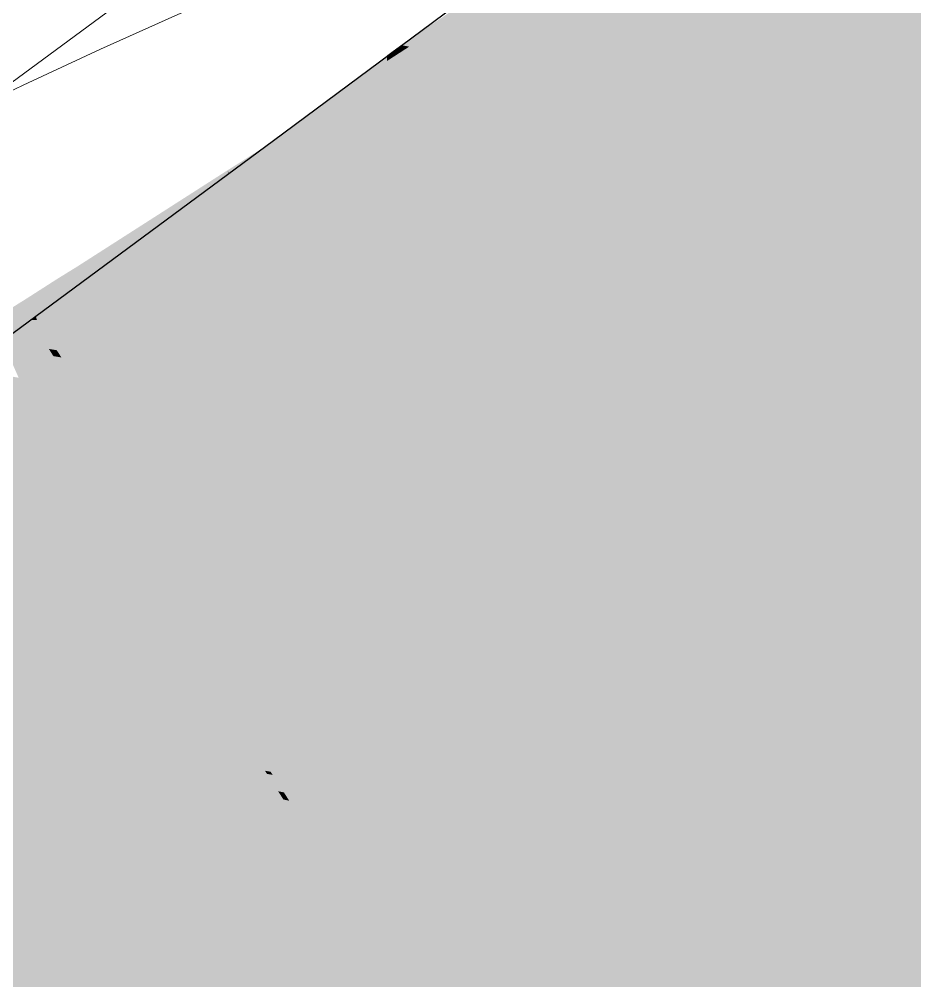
# Model space of a CAD drawing. Header units: millimetres. Extents: x 340454 to 342791, y 6993867 to 6995092.
# Drawn here: x 340791.171 to 340791.834, y 6994606.554 to 6994607.266 of the extents above; entities that cross this region are included whole.
import ezdxf

# ---------------------------------------------------------------- set-up
doc = ezdxf.new("R2010")
doc.units = ezdxf.units.MM
doc.header["$LTSCALE"] = 10
for name, color, linetype in [('A-MODELAGEM', 7, 'Continuous'), ('F-HZ-CORREDOR-FEAT', 2, 'Continuous'), ('URB-Calçadas', 2, 'Continuous'), ('URB-Quadras', 3, 'Continuous')]:
    doc.layers.add(name, color=color, linetype=linetype)

msp = doc.modelspace()

# ---------------------------------------------------------------- linework, layer by layer
at = {"lineweight": 20}
msp.add_lwpolyline([(340804.45355, 6994595.59028, -0.006606), (340796.91138, 6994606.37287, 0.436053), (340791.26926, 6994607.29523), (340769.73702, 6994591.4125), (340780.23666, 6994577.23225), (340804.45355, 6994595.59028, -0.007581)], format="xyb", close=True, dxfattribs=at)
at = {"layer": 'A-MODELAGEM', "color": 11, "linetype": 'Continuous', "lineweight": -3}
for points in [[(340791.83202, 6994607.17875), (340791.92247, 6994607.51653), (340791.6981, 6994607.39348)], [(340792.06633, 6994607.13674), (340791.92247, 6994607.51653), (340791.83202, 6994607.17875)], [(340791.74895, 6994607.19365), (340791.69729, 6994607.39307), (340791.66922, 6994607.37857)], [(340791.83202, 6994607.17875), (340791.6981, 6994607.39348), (340791.69729, 6994607.39307)], [(340791.83202, 6994607.17875), (340791.69729, 6994607.39307), (340791.74895, 6994607.19365)], [(340791.74895, 6994607.19365), (340791.66922, 6994607.37857), (340791.46017, 6994607.24543)], [(340791.50831, 6994607.15141), (340791.45614, 6994607.24282), (340791.45008, 6994607.2389)], [(340791.74895, 6994607.19365), (340791.46017, 6994607.24543), (340791.45614, 6994607.24282)], [(340791.74895, 6994607.19365), (340791.45614, 6994607.24282), (340791.50831, 6994607.15141)], [(340791.44761, 6994607.16129), (340791.44375, 6994607.23486), (340791.41741, 6994607.21873)], [(340791.50831, 6994607.15141), (340791.4456, 6994607.23599), (340791.44375, 6994607.23486)], [(340791.50831, 6994607.15141), (340791.44375, 6994607.23486), (340791.44761, 6994607.16129)], [(340791.50831, 6994607.15141), (340791.45008, 6994607.2389), (340791.4456, 6994607.23599)], [(340791.44761, 6994607.16129), (340791.41741, 6994607.21873), (340791.36382, 6994607.17864)], [(340791.78679, 6994607.10589), (340791.74895, 6994607.19365), (340791.50831, 6994607.15141)], [(340791.78679, 6994607.10589), (340791.83202, 6994607.17875), (340791.74895, 6994607.19365)], [(340791.44761, 6994607.16129), (340791.36382, 6994607.17864), (340791.35981, 6994607.17563)], [(340791.88767, 6994607.08953), (340791.83202, 6994607.17875), (340791.78679, 6994607.10589)], [(340792.06633, 6994607.13674), (340791.83202, 6994607.17875), (340791.88767, 6994607.08953)], [(340791.3373, 6994607.15903), (340791.35314, 6994607.17136), (340791.33621, 6994607.1605)], [(340791.3373, 6994607.15903), (340791.35345, 6994607.17094), (340791.35314, 6994607.17136)], [(340791.45942, 6994607.13883), (340791.35345, 6994607.17094), (340791.3373, 6994607.15903)], [(340791.35345, 6994607.17094), (340791.35981, 6994607.17563), (340791.35314, 6994607.17136)], [(340791.45117, 6994607.15451), (340791.35981, 6994607.17563), (340791.35345, 6994607.17094)], [(340791.45942, 6994607.13883), (340791.45117, 6994607.15451), (340791.35345, 6994607.17094)], [(340791.45117, 6994607.15451), (340791.4479, 6994607.16073), (340791.35981, 6994607.17563)], [(340791.4479, 6994607.16073), (340791.44784, 6994607.16086), (340791.35981, 6994607.17563)], [(340791.44784, 6994607.16086), (340791.4477, 6994607.16112), (340791.35981, 6994607.17563)], [(340791.4477, 6994607.16112), (340791.44761, 6994607.16129), (340791.35981, 6994607.17563)], [(340791.32717, 6994607.15156), (340791.33621, 6994607.1605), (340791.32552, 6994607.15378)], [(340791.32717, 6994607.15156), (340791.3373, 6994607.15903), (340791.33621, 6994607.1605)], [(340791.34389, 6994607.14882), (340791.3373, 6994607.15903), (340791.32717, 6994607.15156)], [(340791.45942, 6994607.13883), (340791.3373, 6994607.15903), (340791.34389, 6994607.14882)], [(340791.50831, 6994607.15141), (340791.44761, 6994607.16129), (340791.4477, 6994607.16112)], [(340791.50854, 6994607.1511), (340791.4477, 6994607.16112), (340791.44784, 6994607.16086)], [(340791.50854, 6994607.1511), (340791.50831, 6994607.15141), (340791.4477, 6994607.16112)], [(340791.5089, 6994607.15061), (340791.44784, 6994607.16086), (340791.4479, 6994607.16073)], [(340791.5089, 6994607.15061), (340791.50854, 6994607.1511), (340791.44784, 6994607.16086)], [(340791.50907, 6994607.15038), (340791.4479, 6994607.16073), (340791.45117, 6994607.15451)], [(340791.50907, 6994607.15038), (340791.5089, 6994607.15061), (340791.4479, 6994607.16073)], [(340791.2207, 6994607.07302), (340791.32552, 6994607.15378), (340791.21388, 6994607.08226)], [(340791.2207, 6994607.07302), (340791.32689, 6994607.15135), (340791.32552, 6994607.15378)], [(340791.38736, 6994607.04406), (340791.32689, 6994607.15135), (340791.2207, 6994607.07302)], [(340791.32689, 6994607.15135), (340791.32717, 6994607.15156), (340791.32552, 6994607.15378)], [(340791.34422, 6994607.1483), (340791.32717, 6994607.15156), (340791.32689, 6994607.15135)], [(340791.38736, 6994607.04406), (340791.34422, 6994607.1483), (340791.32689, 6994607.15135)], [(340791.34422, 6994607.1483), (340791.34389, 6994607.14882), (340791.32717, 6994607.15156)], [(340791.51382, 6994607.14398), (340791.45117, 6994607.15451), (340791.45942, 6994607.13883)], [(340791.51382, 6994607.14398), (340791.50907, 6994607.15038), (340791.45117, 6994607.15451)], [(340791.78679, 6994607.10589), (340791.50831, 6994607.15141), (340791.50854, 6994607.1511)], [(340791.78714, 6994607.10508), (340791.50854, 6994607.1511), (340791.5089, 6994607.15061)], [(340791.78714, 6994607.10508), (340791.78679, 6994607.10589), (340791.50854, 6994607.1511)], [(340791.78769, 6994607.10381), (340791.5089, 6994607.15061), (340791.50907, 6994607.15038)], [(340791.78769, 6994607.10381), (340791.78714, 6994607.10508), (340791.5089, 6994607.15061)], [(340791.78795, 6994607.10321), (340791.50907, 6994607.15038), (340791.51382, 6994607.14398)], [(340791.78795, 6994607.10321), (340791.78769, 6994607.10381), (340791.50907, 6994607.15038)], [(340791.46455, 6994607.12906), (340791.34389, 6994607.14882), (340791.34422, 6994607.1483)], [(340791.46455, 6994607.12906), (340791.45942, 6994607.13883), (340791.34389, 6994607.14882)], [(340791.4145, 6994607.03935), (340791.34422, 6994607.1483), (340791.38736, 6994607.04406)], [(340791.4145, 6994607.03935), (340791.46675, 6994607.12489), (340791.34422, 6994607.1483)], [(340791.46675, 6994607.12489), (340791.46455, 6994607.12906), (340791.34422, 6994607.1483)], [(340791.52578, 6994607.12785), (340791.51382, 6994607.14398), (340791.45942, 6994607.13883)], [(340791.79041, 6994607.09748), (340791.78795, 6994607.10321), (340791.51382, 6994607.14398)], [(340791.79041, 6994607.09748), (340791.51382, 6994607.14398), (340791.52578, 6994607.12785)], [(340791.52578, 6994607.12785), (340791.45942, 6994607.13883), (340791.46455, 6994607.12906)], [(340791.53322, 6994607.11781), (340791.46455, 6994607.12906), (340791.46675, 6994607.12489)], [(340791.53322, 6994607.11781), (340791.52578, 6994607.12785), (340791.46455, 6994607.12906)], [(340791.52149, 6994607.02076), (340791.46675, 6994607.12489), (340791.4145, 6994607.03935)], [(340791.52149, 6994607.02076), (340791.53807, 6994607.11126), (340791.46675, 6994607.12489)], [(340791.53807, 6994607.11126), (340791.53322, 6994607.11781), (340791.46675, 6994607.12489)], [(340791.79664, 6994607.08304), (340791.52578, 6994607.12785), (340791.53322, 6994607.11781)], [(340791.79664, 6994607.08304), (340791.79041, 6994607.09748), (340791.52578, 6994607.12785)], [(340791.80053, 6994607.07403), (340791.53322, 6994607.11781), (340791.53807, 6994607.11126)], [(340791.80053, 6994607.07403), (340791.79664, 6994607.08304), (340791.53322, 6994607.11781)], [(340791.61753, 6994607.00407), (340791.53807, 6994607.11126), (340791.52149, 6994607.02076)], [(340791.8066, 6994607.05995), (340791.53807, 6994607.11126), (340791.61753, 6994607.00407)], [(340791.8066, 6994607.05995), (340791.80053, 6994607.07403), (340791.53807, 6994607.11126)], [(340791.88775, 6994607.0894), (340791.78679, 6994607.10589), (340791.78714, 6994607.10508)], [(340791.88775, 6994607.0894), (340791.88767, 6994607.08953), (340791.78679, 6994607.10589)], [(340791.8884, 6994607.08836), (340791.78714, 6994607.10508), (340791.78769, 6994607.10381)], [(340791.8884, 6994607.08836), (340791.88833, 6994607.08847), (340791.78714, 6994607.10508)], [(340791.88833, 6994607.08847), (340791.88775, 6994607.0894), (340791.78714, 6994607.10508)], [(340791.88941, 6994607.08673), (340791.78769, 6994607.10381), (340791.78795, 6994607.10321)], [(340791.88941, 6994607.08673), (340791.8884, 6994607.08836), (340791.78769, 6994607.10381)], [(340791.88989, 6994607.08596), (340791.78795, 6994607.10321), (340791.79041, 6994607.09748)], [(340791.88989, 6994607.08596), (340791.88941, 6994607.08673), (340791.78795, 6994607.10321)], [(340791.89352, 6994607.08015), (340791.88989, 6994607.08596), (340791.79041, 6994607.09748)], [(340791.89352, 6994607.08015), (340791.79041, 6994607.09748), (340791.79664, 6994607.08304)], [(340791.2078, 6994607.0635), (340791.21388, 6994607.08226), (340791.20019, 6994607.07382)], [(340791.2078, 6994607.0635), (340791.2207, 6994607.07302), (340791.21388, 6994607.08226)], [(340791.90266, 6994607.0655), (340791.79664, 6994607.08304), (340791.80053, 6994607.07403)], [(340791.90266, 6994607.0655), (340791.89352, 6994607.08015), (340791.79664, 6994607.08304)], [(340791.18379, 6994607.0458), (340791.20019, 6994607.07382), (340791.17502, 6994607.05769)], [(340791.18379, 6994607.0458), (340791.20694, 6994607.06287), (340791.20019, 6994607.07382)], [(340791.20694, 6994607.06287), (340791.2078, 6994607.0635), (340791.20019, 6994607.07382)], [(340791.23047, 6994607.05961), (340791.2207, 6994607.07302), (340791.2078, 6994607.0635)], [(340791.38736, 6994607.04406), (340791.2207, 6994607.07302), (340791.23047, 6994607.05961)], [(340791.90834, 6994607.05638), (340791.80053, 6994607.07403), (340791.8066, 6994607.05995)], [(340791.90834, 6994607.05638), (340791.90266, 6994607.0655), (340791.80053, 6994607.07403)], [(340791.18091, 6994607.04367), (340791.17502, 6994607.05769), (340791.17194, 6994607.05582)], [(340791.18312, 6994607.0453), (340791.18379, 6994607.0458), (340791.17502, 6994607.05769)], [(340791.18091, 6994607.04367), (340791.18312, 6994607.0453), (340791.17502, 6994607.05769)], [(340791.22134, 6994607.0395), (340791.20694, 6994607.06287), (340791.18379, 6994607.0458)], [(340791.22134, 6994607.0395), (340791.2078, 6994607.0635), (340791.20694, 6994607.06287)], [(340791.22134, 6994607.0395), (340791.23047, 6994607.05961), (340791.2078, 6994607.0635)], [(340791.2214, 6994607.03938), (340791.23047, 6994607.05961), (340791.22134, 6994607.0395)], [(340791.24856, 6994607.03492), (340791.23047, 6994607.05961), (340791.2214, 6994607.03938)], [(340791.39447, 6994607.03146), (340791.23047, 6994607.05961), (340791.24856, 6994607.03492)], [(340791.39447, 6994607.03146), (340791.38736, 6994607.04406), (340791.23047, 6994607.05961)], [(340791.84795, 6994606.96404), (340791.8066, 6994607.05995), (340791.61753, 6994607.00407)], [(340791.84795, 6994606.96404), (340791.91958, 6994607.03837), (340791.8066, 6994607.05995)], [(340791.91958, 6994607.03837), (340791.90834, 6994607.05638), (340791.8066, 6994607.05995)], [(340791.15891, 6994607.02744), (340791.17194, 6994607.05582), (340791.14888, 6994607.04104)], [(340791.15891, 6994607.02744), (340791.18, 6994607.043), (340791.17194, 6994607.05582)], [(340791.18, 6994607.043), (340791.18091, 6994607.04367), (340791.17194, 6994607.05582)], [(340791.19342, 6994607.02164), (340791.18, 6994607.043), (340791.15891, 6994607.02744)], [(340791.1846, 6994607.04304), (340791.18091, 6994607.04367), (340791.18, 6994607.043)], [(340791.19342, 6994607.02164), (340791.1846, 6994607.04304), (340791.18, 6994607.043)], [(340791.1846, 6994607.04304), (340791.18312, 6994607.0453), (340791.18091, 6994607.04367)], [(340791.1846, 6994607.04304), (340791.18379, 6994607.0458), (340791.18312, 6994607.0453)], [(340791.2214, 6994607.03938), (340791.22134, 6994607.0395), (340791.18379, 6994607.0458)], [(340791.2214, 6994607.03938), (340791.18379, 6994607.0458), (340791.1846, 6994607.04304)], [(340791.19924, 6994607.02066), (340791.1846, 6994607.04304), (340791.19342, 6994607.02164)], [(340791.19924, 6994607.02066), (340791.22325, 6994607.0364), (340791.1846, 6994607.04304)], [(340791.22325, 6994607.0364), (340791.2214, 6994607.03938), (340791.1846, 6994607.04304)], [(340791.4145, 6994607.03935), (340791.38736, 6994607.04406), (340791.39447, 6994607.03146)], [(340791.23684, 6994607.01433), (340791.22325, 6994607.0364), (340791.19924, 6994607.02066)], [(340791.24871, 6994607.03473), (340791.2214, 6994607.03938), (340791.22325, 6994607.0364)], [(340791.24871, 6994607.03473), (340791.24856, 6994607.03492), (340791.2214, 6994607.03938)], [(340791.23684, 6994607.01433), (340791.25098, 6994607.03163), (340791.22325, 6994607.0364)], [(340791.25088, 6994607.03177), (340791.24871, 6994607.03473), (340791.22325, 6994607.0364)], [(340791.25098, 6994607.03163), (340791.25088, 6994607.03177), (340791.22325, 6994607.0364)], [(340791.42272, 6994607.02661), (340791.4145, 6994607.03935), (340791.39447, 6994607.03146)], [(340791.52149, 6994607.02076), (340791.4145, 6994607.03935), (340791.42272, 6994607.02661)], [(340791.26743, 6994607.00918), (340791.25098, 6994607.03163), (340791.23684, 6994607.01433)], [(340791.40756, 6994607.00823), (340791.24856, 6994607.03492), (340791.24871, 6994607.03473)], [(340791.40756, 6994607.00823), (340791.39447, 6994607.03146), (340791.24856, 6994607.03492)], [(340791.40793, 6994607.00758), (340791.24871, 6994607.03473), (340791.25088, 6994607.03177)], [(340791.40793, 6994607.00758), (340791.40756, 6994607.00823), (340791.24871, 6994607.03473)], [(340791.4095, 6994607.00479), (340791.25088, 6994607.03177), (340791.25098, 6994607.03163)], [(340791.4095, 6994607.00479), (340791.40793, 6994607.00758), (340791.25088, 6994607.03177)], [(340791.40974, 6994607.00436), (340791.25098, 6994607.03163), (340791.26743, 6994607.00918)], [(340791.40974, 6994607.00436), (340791.4095, 6994607.00479), (340791.25098, 6994607.03163)], [(340791.40756, 6994607.00823), (340791.42272, 6994607.02661), (340791.39447, 6994607.03146)], [(340791.19342, 6994607.02164), (340791.15891, 6994607.02744), (340791.15955, 6994607.02496)], [(340791.19508, 6994607.019), (340791.19342, 6994607.02164), (340791.15955, 6994607.02496)], [(340791.19508, 6994607.019), (340791.15955, 6994607.02496), (340791.1604, 6994607.02368)], [(340791.19587, 6994607.01773), (340791.1604, 6994607.02368), (340791.16135, 6994607.02224)], [(340791.19587, 6994607.01773), (340791.19508, 6994607.019), (340791.1604, 6994607.02368)], [(340791.17649, 6994606.99942), (340791.16135, 6994607.02224), (340791.17105, 6994607.00031)], [(340791.17649, 6994606.99942), (340791.19677, 6994607.01631), (340791.16135, 6994607.02224)], [(340791.19677, 6994607.01631), (340791.19587, 6994607.01773), (340791.16135, 6994607.02224)], [(340791.19924, 6994607.02066), (340791.19342, 6994607.02164), (340791.19508, 6994607.019)], [(340791.43785, 6994607.00315), (340791.42272, 6994607.02661), (340791.40756, 6994607.00823)], [(340791.52791, 6994607.00855), (340791.52149, 6994607.02076), (340791.42272, 6994607.02661)], [(340791.52791, 6994607.00855), (340791.42272, 6994607.02661), (340791.43785, 6994607.00315)], [(340791.21093, 6994606.99377), (340791.19677, 6994607.01631), (340791.17649, 6994606.99942)], [(340791.20097, 6994607.01801), (340791.19924, 6994607.02066), (340791.19508, 6994607.019)], [(340791.20097, 6994607.01801), (340791.19508, 6994607.019), (340791.19587, 6994607.01773)], [(340791.20181, 6994607.01673), (340791.20097, 6994607.01801), (340791.19587, 6994607.01773)], [(340791.20181, 6994607.01673), (340791.19587, 6994607.01773), (340791.19677, 6994607.01631)], [(340791.20274, 6994607.01531), (340791.20181, 6994607.01673), (340791.19677, 6994607.01631)], [(340791.21093, 6994606.99377), (340791.20274, 6994607.01531), (340791.19677, 6994607.01631)], [(340791.23684, 6994607.01433), (340791.19924, 6994607.02066), (340791.20097, 6994607.01801)], [(340791.23845, 6994607.01171), (340791.20097, 6994607.01801), (340791.20181, 6994607.01673)], [(340791.23845, 6994607.01171), (340791.23684, 6994607.01433), (340791.20097, 6994607.01801)], [(340791.23922, 6994607.01046), (340791.20181, 6994607.01673), (340791.20274, 6994607.01531)], [(340791.23922, 6994607.01046), (340791.23845, 6994607.01171), (340791.20181, 6994607.01673)], [(340791.21753, 6994606.99269), (340791.20274, 6994607.01531), (340791.21093, 6994606.99377)], [(340791.21753, 6994606.99269), (340791.24009, 6994607.00905), (340791.20274, 6994607.01531)], [(340791.24009, 6994607.00905), (340791.23922, 6994607.01046), (340791.20274, 6994607.01531)], [(340791.26743, 6994607.00918), (340791.23684, 6994607.01433), (340791.23845, 6994607.01171)], [(340791.61753, 6994607.00407), (340791.52149, 6994607.02076), (340791.52791, 6994607.00855)], [(340791.25384, 6994606.98673), (340791.24009, 6994607.00905), (340791.21753, 6994606.99269)], [(340791.26938, 6994607.00652), (340791.23845, 6994607.01171), (340791.23922, 6994607.01046)], [(340791.26938, 6994607.00652), (340791.26743, 6994607.00918), (340791.23845, 6994607.01171)], [(340791.27031, 6994607.00524), (340791.23922, 6994607.01046), (340791.24009, 6994607.00905)], [(340791.27031, 6994607.00524), (340791.26938, 6994607.00652), (340791.23922, 6994607.01046)], [(340791.25384, 6994606.98673), (340791.27136, 6994607.00381), (340791.24009, 6994607.00905)], [(340791.27136, 6994607.00381), (340791.27031, 6994607.00524), (340791.24009, 6994607.00905)], [(340791.42166, 6994606.98322), (340791.26743, 6994607.00918), (340791.26938, 6994607.00652)], [(340791.42166, 6994606.98322), (340791.40974, 6994607.00436), (340791.26743, 6994607.00918)], [(340791.43785, 6994607.00315), (340791.40756, 6994607.00823), (340791.40793, 6994607.00758)], [(340791.43834, 6994607.00239), (340791.40793, 6994607.00758), (340791.4095, 6994607.00479)], [(340791.43834, 6994607.00239), (340791.43785, 6994607.00315), (340791.40793, 6994607.00758)], [(340791.53974, 6994606.98604), (340791.52791, 6994607.00855), (340791.43785, 6994607.00315)], [(340791.6268, 6994606.99157), (340791.52791, 6994607.00855), (340791.53974, 6994606.98604)], [(340791.6268, 6994606.99157), (340791.61753, 6994607.00407), (340791.52791, 6994607.00855)], [(340791.20482, 6994606.83432), (340791.12757, 6994607.00432), (340790.94513, 6994606.86964)], [(340791.20482, 6994606.83432), (340791.16644, 6994607.00106), (340791.12757, 6994607.00432)], [(340791.27983, 6994606.82411), (340791.16644, 6994607.00106), (340791.20482, 6994606.83432)], [(340791.27983, 6994606.82411), (340791.16674, 6994607.00101), (340791.16644, 6994607.00106)], [(340791.28039, 6994606.82404), (340791.16674, 6994607.00101), (340791.27983, 6994606.82411)], [(340791.28039, 6994606.82404), (340791.16874, 6994607.00069), (340791.16674, 6994607.00101)], [(340791.28197, 6994606.82382), (340791.16874, 6994607.00069), (340791.28039, 6994606.82404)], [(340791.28197, 6994606.82382), (340791.16905, 6994607.00064), (340791.16874, 6994607.00069)], [(340791.28253, 6994606.82375), (340791.16905, 6994607.00064), (340791.28197, 6994606.82382)], [(340791.28253, 6994606.82375), (340791.17105, 6994607.00031), (340791.16905, 6994607.00064)], [(340791.2841, 6994606.82353), (340791.17105, 6994607.00031), (340791.28253, 6994606.82375)], [(340791.2841, 6994606.82353), (340791.17649, 6994606.99942), (340791.17105, 6994607.00031)], [(340791.28798, 6994606.98113), (340791.27136, 6994607.00381), (340791.25384, 6994606.98673)], [(340791.42307, 6994606.98071), (340791.26938, 6994607.00652), (340791.27031, 6994607.00524)], [(340791.42307, 6994606.98071), (340791.42166, 6994606.98322), (340791.26938, 6994607.00652)], [(340791.42374, 6994606.97951), (340791.27031, 6994607.00524), (340791.27136, 6994607.00381)], [(340791.42374, 6994606.97951), (340791.42307, 6994606.98071), (340791.27031, 6994607.00524)], [(340791.4245, 6994606.97816), (340791.27136, 6994607.00381), (340791.28798, 6994606.98113)], [(340791.4245, 6994606.97816), (340791.42374, 6994606.97951), (340791.27136, 6994607.00381)], [(340791.44015, 6994606.99958), (340791.4095, 6994607.00479), (340791.40974, 6994607.00436)], [(340791.44015, 6994606.99958), (340791.43834, 6994607.00239), (340791.4095, 6994607.00479)], [(340791.42166, 6994606.98322), (340791.44047, 6994606.99908), (340791.40974, 6994607.00436)], [(340791.44047, 6994606.99908), (340791.44015, 6994606.99958), (340791.40974, 6994607.00436)], [(340791.53974, 6994606.98604), (340791.43785, 6994607.00315), (340791.43834, 6994607.00239)], [(340791.54028, 6994606.985), (340791.43834, 6994607.00239), (340791.44015, 6994606.99958)], [(340791.54028, 6994606.985), (340791.53974, 6994606.98604), (340791.43834, 6994607.00239)], [(340791.84795, 6994606.96404), (340791.61753, 6994607.00407), (340791.6268, 6994606.99157)], [(340791.29407, 6994606.82218), (340791.17649, 6994606.99942), (340791.2841, 6994606.82353)], [(340791.29407, 6994606.82218), (340791.21093, 6994606.99377), (340791.17649, 6994606.99942)], [(340791.32103, 6994606.81851), (340791.21093, 6994606.99377), (340791.29407, 6994606.82218)], [(340791.32103, 6994606.81851), (340791.21753, 6994606.99269), (340791.21093, 6994606.99377)], [(340791.33245, 6994606.81695), (340791.21753, 6994606.99269), (340791.32103, 6994606.81851)], [(340791.33245, 6994606.81695), (340791.25384, 6994606.98673), (340791.21753, 6994606.99269)], [(340791.45424, 6994606.97773), (340791.44047, 6994606.99908), (340791.42166, 6994606.98322)], [(340791.5417, 6994606.98231), (340791.44015, 6994606.99958), (340791.44047, 6994606.99908)], [(340791.5417, 6994606.98231), (340791.54028, 6994606.985), (340791.44015, 6994606.99958)], [(340791.54206, 6994606.98163), (340791.44047, 6994606.99908), (340791.45424, 6994606.97773)], [(340791.54206, 6994606.98163), (340791.5417, 6994606.98231), (340791.44047, 6994606.99908)], [(340791.36081, 6994606.8131), (340791.25384, 6994606.98673), (340791.33245, 6994606.81695)], [(340791.36081, 6994606.8131), (340791.28798, 6994606.98113), (340791.25384, 6994606.98673)], [(340791.64386, 6994606.96856), (340791.6268, 6994606.99157), (340791.53974, 6994606.98604)], [(340791.64386, 6994606.96856), (340791.53974, 6994606.98604), (340791.54028, 6994606.985)], [(340791.85281, 6994606.95276), (340791.6268, 6994606.99157), (340791.64386, 6994606.96856)], [(340791.85281, 6994606.95276), (340791.84795, 6994606.96404), (340791.6268, 6994606.99157)], [(340791.41667, 6994606.8055), (340791.28798, 6994606.98113), (340791.36081, 6994606.8131)], [(340791.41667, 6994606.8055), (340791.43656, 6994606.95677), (340791.28798, 6994606.98113)], [(340791.43656, 6994606.95677), (340791.4245, 6994606.97816), (340791.28798, 6994606.98113)], [(340791.45424, 6994606.97773), (340791.42166, 6994606.98322), (340791.42307, 6994606.98071)], [(340791.45587, 6994606.9752), (340791.42307, 6994606.98071), (340791.42374, 6994606.97951)], [(340791.45587, 6994606.9752), (340791.45424, 6994606.97773), (340791.42307, 6994606.98071)], [(340791.45666, 6994606.97399), (340791.42374, 6994606.97951), (340791.4245, 6994606.97816)], [(340791.45666, 6994606.97399), (340791.45587, 6994606.9752), (340791.42374, 6994606.97951)], [(340791.55283, 6994606.96113), (340791.54206, 6994606.98163), (340791.45424, 6994606.97773)], [(340791.64489, 6994606.96717), (340791.54028, 6994606.985), (340791.5417, 6994606.98231)], [(340791.64489, 6994606.96717), (340791.64386, 6994606.96856), (340791.54028, 6994606.985)], [(340791.64694, 6994606.96441), (340791.5417, 6994606.98231), (340791.54206, 6994606.98163)], [(340791.64694, 6994606.96441), (340791.64489, 6994606.96717), (340791.5417, 6994606.98231)], [(340791.64761, 6994606.96349), (340791.54206, 6994606.98163), (340791.55283, 6994606.96113)], [(340791.64761, 6994606.96349), (340791.64694, 6994606.96441), (340791.54206, 6994606.98163)], [(340791.43656, 6994606.95677), (340791.45753, 6994606.97263), (340791.4245, 6994606.97816)], [(340791.45753, 6994606.97263), (340791.45666, 6994606.97399), (340791.4245, 6994606.97816)], [(340791.47146, 6994606.95104), (340791.45753, 6994606.97263), (340791.43656, 6994606.95677)], [(340791.55283, 6994606.96113), (340791.45424, 6994606.97773), (340791.45587, 6994606.9752)], [(340791.55411, 6994606.95871), (340791.45587, 6994606.9752), (340791.45666, 6994606.97399)], [(340791.55411, 6994606.95871), (340791.55283, 6994606.96113), (340791.45587, 6994606.9752)], [(340791.55472, 6994606.95754), (340791.45666, 6994606.97399), (340791.45753, 6994606.97263)], [(340791.55472, 6994606.95754), (340791.55411, 6994606.95871), (340791.45666, 6994606.97399)], [(340791.55541, 6994606.95623), (340791.45753, 6994606.97263), (340791.47146, 6994606.95104)], [(340791.55541, 6994606.95623), (340791.55472, 6994606.95754), (340791.45753, 6994606.97263)], [(340791.86178, 6994606.93197), (340791.64386, 6994606.96856), (340791.64489, 6994606.96717)], [(340791.86178, 6994606.93197), (340791.85281, 6994606.95276), (340791.64386, 6994606.96856)], [(340791.86261, 6994606.93004), (340791.64489, 6994606.96717), (340791.64694, 6994606.96441)], [(340791.86261, 6994606.93004), (340791.86178, 6994606.93197), (340791.64489, 6994606.96717)], [(340791.86369, 6994606.92754), (340791.64694, 6994606.96441), (340791.64761, 6994606.96349)], [(340791.86369, 6994606.92754), (340791.86261, 6994606.93004), (340791.64694, 6994606.96441)], [(340791.66313, 6994606.94257), (340791.64761, 6994606.96349), (340791.55283, 6994606.96113)], [(340791.66313, 6994606.94257), (340791.55283, 6994606.96113), (340791.55411, 6994606.95871)], [(340791.66496, 6994606.94009), (340791.55411, 6994606.95871), (340791.55472, 6994606.95754)], [(340791.66496, 6994606.94009), (340791.66313, 6994606.94257), (340791.55411, 6994606.95871)], [(340791.66584, 6994606.9389), (340791.55472, 6994606.95754), (340791.55541, 6994606.95623)], [(340791.66584, 6994606.9389), (340791.66496, 6994606.94009), (340791.55472, 6994606.95754)], [(340791.86423, 6994606.92628), (340791.64761, 6994606.96349), (340791.66313, 6994606.94257)], [(340791.86423, 6994606.92628), (340791.86369, 6994606.92754), (340791.64761, 6994606.96349)], [(340791.53055, 6994606.79), (340791.43656, 6994606.95677), (340791.41667, 6994606.8055)], [(340791.53055, 6994606.79), (340791.47146, 6994606.95104), (340791.43656, 6994606.95677)], [(340791.56632, 6994606.93549), (340791.55541, 6994606.95623), (340791.47146, 6994606.95104)], [(340791.57964, 6994606.78332), (340791.47146, 6994606.95104), (340791.53055, 6994606.79)], [(340791.57964, 6994606.78332), (340791.56632, 6994606.93549), (340791.47146, 6994606.95104)], [(340791.66683, 6994606.93757), (340791.55541, 6994606.95623), (340791.56632, 6994606.93549)], [(340791.66683, 6994606.93757), (340791.66584, 6994606.9389), (340791.55541, 6994606.95623)], [(340791.6825, 6994606.91643), (340791.66683, 6994606.93757), (340791.56632, 6994606.93549)], [(340791.8724, 6994606.90734), (340791.66313, 6994606.94257), (340791.66496, 6994606.94009)], [(340791.8724, 6994606.90734), (340791.86423, 6994606.92628), (340791.66313, 6994606.94257)], [(340791.87337, 6994606.9051), (340791.66496, 6994606.94009), (340791.66584, 6994606.9389)], [(340791.87337, 6994606.9051), (340791.8724, 6994606.90734), (340791.66496, 6994606.94009)], [(340791.87383, 6994606.90402), (340791.66584, 6994606.9389), (340791.66683, 6994606.93757)], [(340791.87383, 6994606.90402), (340791.87337, 6994606.9051), (340791.66584, 6994606.9389)], [(340791.87435, 6994606.90281), (340791.66683, 6994606.93757), (340791.6825, 6994606.91643)], [(340791.87435, 6994606.90281), (340791.87383, 6994606.90402), (340791.66683, 6994606.93757)], [(340791.65145, 6994606.77355), (340791.6825, 6994606.91643), (340791.56632, 6994606.93549)], [(340791.65145, 6994606.77355), (340791.56632, 6994606.93549), (340791.57964, 6994606.78332)], [(340791.80378, 6994606.75283), (340791.6825, 6994606.91643), (340791.65145, 6994606.77355)], [(340791.80378, 6994606.75283), (340791.88263, 6994606.88362), (340791.6825, 6994606.91643)], [(340791.88263, 6994606.88362), (340791.87435, 6994606.90281), (340791.6825, 6994606.91643)], [(340791.94745, 6994606.73328), (340791.88263, 6994606.88362), (340791.80378, 6994606.75283)], [(340791.21162, 6994606.81936), (340790.94513, 6994606.86964), (340791.01071, 6994606.78117)], [(340791.21162, 6994606.81936), (340791.20482, 6994606.83432), (340790.94513, 6994606.86964)], [(340791.27983, 6994606.82411), (340791.20482, 6994606.83432), (340791.21162, 6994606.81936)], [(340791.29267, 6994606.80407), (340791.27983, 6994606.82411), (340791.21162, 6994606.81936)], [(340791.29267, 6994606.80407), (340791.28039, 6994606.82404), (340791.27983, 6994606.82411)], [(340791.29329, 6994606.80395), (340791.28039, 6994606.82404), (340791.29267, 6994606.80407)], [(340791.29329, 6994606.80395), (340791.28197, 6994606.82382), (340791.28039, 6994606.82404)], [(340791.29488, 6994606.80365), (340791.28197, 6994606.82382), (340791.29329, 6994606.80395)], [(340791.29488, 6994606.80365), (340791.28253, 6994606.82375), (340791.28197, 6994606.82382)], [(340791.29549, 6994606.80354), (340791.28253, 6994606.82375), (340791.29488, 6994606.80365)], [(340791.29549, 6994606.80354), (340791.2841, 6994606.82353), (340791.28253, 6994606.82375)], [(340791.29708, 6994606.80324), (340791.2841, 6994606.82353), (340791.29549, 6994606.80354)], [(340791.29708, 6994606.80324), (340791.29407, 6994606.82218), (340791.2841, 6994606.82353)], [(340791.30799, 6994606.80118), (340791.29407, 6994606.82218), (340791.29708, 6994606.80324)], [(340791.30799, 6994606.80118), (340791.32103, 6994606.81851), (340791.29407, 6994606.82218)], [(340791.24799, 6994606.73932), (340791.21162, 6994606.81936), (340791.01071, 6994606.78117)], [(340791.24799, 6994606.73932), (340791.29267, 6994606.80407), (340791.21162, 6994606.81936)], [(340791.33514, 6994606.79606), (340791.32103, 6994606.81851), (340791.30799, 6994606.80118)], [(340791.33514, 6994606.79606), (340791.33245, 6994606.81695), (340791.32103, 6994606.81851)], [(340791.34766, 6994606.79369), (340791.33245, 6994606.81695), (340791.33514, 6994606.79606)], [(340791.34766, 6994606.79369), (340791.36081, 6994606.8131), (340791.33245, 6994606.81695)], [(340791.37607, 6994606.78833), (340791.36081, 6994606.8131), (340791.34766, 6994606.79369)], [(340791.41667, 6994606.8055), (340791.36081, 6994606.8131), (340791.37607, 6994606.78833)], [(340791.34515, 6994606.72218), (340791.29267, 6994606.80407), (340791.24799, 6994606.73932)], [(340791.34515, 6994606.72218), (340791.29329, 6994606.80395), (340791.29267, 6994606.80407)], [(340791.34588, 6994606.72205), (340791.29329, 6994606.80395), (340791.34515, 6994606.72218)], [(340791.34588, 6994606.72205), (340791.29488, 6994606.80365), (340791.29329, 6994606.80395)], [(340791.34727, 6994606.72181), (340791.29488, 6994606.80365), (340791.34588, 6994606.72205)], [(340791.34727, 6994606.72181), (340791.29549, 6994606.80354), (340791.29488, 6994606.80365)], [(340791.34801, 6994606.72168), (340791.29549, 6994606.80354), (340791.34727, 6994606.72181)], [(340791.34801, 6994606.72168), (340791.29708, 6994606.80324), (340791.29549, 6994606.80354)], [(340791.3494, 6994606.72144), (340791.29708, 6994606.80324), (340791.34801, 6994606.72168)], [(340791.3494, 6994606.72144), (340791.30799, 6994606.80118), (340791.29708, 6994606.80324)], [(340791.36242, 6994606.71914), (340791.30799, 6994606.80118), (340791.3494, 6994606.72144)], [(340791.36242, 6994606.71914), (340791.33514, 6994606.79606), (340791.30799, 6994606.80118)], [(340791.43778, 6994606.77669), (340791.41667, 6994606.8055), (340791.37607, 6994606.78833)], [(340791.53055, 6994606.79), (340791.41667, 6994606.8055), (340791.43778, 6994606.77669)], [(340791.3314, 6994606.14462), (340790.84742, 6994606.79757), (340790.29512, 6994606.26864)], [(340791.3314, 6994606.14462), (340790.88089, 6994606.79053), (340790.84742, 6994606.79757)], [(340791.38609, 6994606.71496), (340791.33514, 6994606.79606), (340791.36242, 6994606.71914)], [(340791.38609, 6994606.71496), (340791.34766, 6994606.79369), (340791.33514, 6994606.79606)], [(340791.40085, 6994606.71236), (340791.34766, 6994606.79369), (340791.38609, 6994606.71496)], [(340791.40085, 6994606.71236), (340791.37607, 6994606.78833), (340791.34766, 6994606.79369)], [(340791.47853, 6994606.12701), (340790.88089, 6994606.79053), (340791.3314, 6994606.14462)], [(340791.47853, 6994606.12701), (340791.02654, 6994606.75981), (340790.88089, 6994606.79053)], [(340791.42556, 6994606.708), (340791.43778, 6994606.77669), (340791.37607, 6994606.78833)], [(340791.42556, 6994606.708), (340791.37607, 6994606.78833), (340791.40085, 6994606.71236)], [(340791.54998, 6994606.75552), (340791.53055, 6994606.79), (340791.43778, 6994606.77669)], [(340791.54998, 6994606.75552), (340791.57964, 6994606.78332), (340791.53055, 6994606.79)], [(340791.24799, 6994606.73932), (340791.01071, 6994606.78117), (340791.02099, 6994606.7673)], [(340791.60417, 6994606.7453), (340791.57964, 6994606.78332), (340791.54998, 6994606.75552)], [(340791.65145, 6994606.77355), (340791.57964, 6994606.78332), (340791.60417, 6994606.7453)], [(340791.4974, 6994606.69533), (340791.43778, 6994606.77669), (340791.42556, 6994606.708)], [(340791.4974, 6994606.69533), (340791.54998, 6994606.75552), (340791.43778, 6994606.77669)], [(340791.67314, 6994606.73228), (340791.65145, 6994606.77355), (340791.60417, 6994606.7453)], [(340791.80378, 6994606.75283), (340791.65145, 6994606.77355), (340791.67314, 6994606.73228)], [(340791.25372, 6994606.72671), (340791.02099, 6994606.7673), (340791.02159, 6994606.76649)], [(340791.25372, 6994606.72671), (340791.24799, 6994606.73932), (340791.02099, 6994606.7673)], [(340791.25453, 6994606.72492), (340791.02159, 6994606.76649), (340791.02494, 6994606.76197)], [(340791.25453, 6994606.72492), (340791.25372, 6994606.72671), (340791.02159, 6994606.76649)], [(340791.25903, 6994606.71503), (340791.02494, 6994606.76197), (340791.02523, 6994606.76157)], [(340791.25903, 6994606.71503), (340791.25453, 6994606.72492), (340791.02494, 6994606.76197)], [(340791.25942, 6994606.71416), (340791.02523, 6994606.76157), (340791.02645, 6994606.75993)], [(340791.25936, 6994606.71431), (340791.25903, 6994606.71503), (340791.02523, 6994606.76157)], [(340791.25942, 6994606.71416), (340791.25936, 6994606.71431), (340791.02523, 6994606.76157)], [(340791.26103, 6994606.71062), (340791.02645, 6994606.75993), (340791.02654, 6994606.75981)], [(340791.26103, 6994606.71062), (340791.25942, 6994606.71416), (340791.02645, 6994606.75993)], [(340791.49724, 6994606.12477), (340791.02654, 6994606.75981), (340791.47853, 6994606.12701)], [(340791.49724, 6994606.12477), (340791.26115, 6994606.71036), (340791.02654, 6994606.75981)], [(340791.26115, 6994606.71036), (340791.26103, 6994606.71062), (340791.02654, 6994606.75981)], [(340791.59345, 6994606.67839), (340791.54998, 6994606.75552), (340791.4974, 6994606.69533)], [(340791.59345, 6994606.67839), (340791.60417, 6994606.7453), (340791.54998, 6994606.75552)], [(340791.84273, 6994606.70028), (340791.80378, 6994606.75283), (340791.67314, 6994606.73228)], [(340791.94745, 6994606.73328), (340791.80378, 6994606.75283), (340791.84273, 6994606.70028)], [(340791.65424, 6994606.66767), (340791.60417, 6994606.7453), (340791.59345, 6994606.67839)], [(340791.65424, 6994606.66767), (340791.67314, 6994606.73228), (340791.60417, 6994606.7453)], [(340791.34515, 6994606.72218), (340791.24799, 6994606.73932), (340791.25372, 6994606.72671)], [(340791.71252, 6994606.65739), (340791.67314, 6994606.73228), (340791.65424, 6994606.66767)], [(340791.84273, 6994606.70028), (340791.67314, 6994606.73228), (340791.71252, 6994606.65739)], [(340791.35339, 6994606.70932), (340791.25372, 6994606.72671), (340791.25453, 6994606.72492)], [(340791.35339, 6994606.70932), (340791.34515, 6994606.72218), (340791.25372, 6994606.72671)], [(340791.35487, 6994606.70702), (340791.25453, 6994606.72492), (340791.25903, 6994606.71503)], [(340791.35487, 6994606.70702), (340791.35339, 6994606.70932), (340791.25453, 6994606.72492)], [(340791.35339, 6994606.70932), (340791.34588, 6994606.72205), (340791.34515, 6994606.72218)], [(340791.36311, 6994606.69416), (340791.25903, 6994606.71503), (340791.25936, 6994606.71431)], [(340791.36311, 6994606.69416), (340791.35487, 6994606.70702), (340791.25903, 6994606.71503)], [(340791.35414, 6994606.70919), (340791.34588, 6994606.72205), (340791.35339, 6994606.70932)], [(340791.35414, 6994606.70919), (340791.34727, 6994606.72181), (340791.34588, 6994606.72205)], [(340791.3555, 6994606.70895), (340791.34727, 6994606.72181), (340791.35414, 6994606.70919)], [(340791.3555, 6994606.70895), (340791.34801, 6994606.72168), (340791.34727, 6994606.72181)], [(340791.35626, 6994606.70882), (340791.34801, 6994606.72168), (340791.3555, 6994606.70895)], [(340791.35626, 6994606.70882), (340791.3494, 6994606.72144), (340791.34801, 6994606.72168)], [(340791.35761, 6994606.70859), (340791.3494, 6994606.72144), (340791.35626, 6994606.70882)], [(340791.35761, 6994606.70859), (340791.36242, 6994606.71914), (340791.3494, 6994606.72144)], [(340791.37096, 6994606.70626), (340791.36242, 6994606.71914), (340791.35761, 6994606.70859)], [(340791.38609, 6994606.71496), (340791.36242, 6994606.71914), (340791.37096, 6994606.70626)], [(340791.39409, 6994606.70222), (340791.38609, 6994606.71496), (340791.37096, 6994606.70626)], [(340791.39409, 6994606.70222), (340791.40085, 6994606.71236), (340791.38609, 6994606.71496)], [(340791.36371, 6994606.69322), (340791.36311, 6994606.69416), (340791.25936, 6994606.71431)], [(340791.36371, 6994606.69322), (340791.25936, 6994606.71431), (340791.25942, 6994606.71416)], [(340791.36384, 6994606.69302), (340791.36371, 6994606.69322), (340791.25942, 6994606.71416)], [(340791.36384, 6994606.69302), (340791.25942, 6994606.71416), (340791.26103, 6994606.71062)], [(340791.36681, 6994606.68838), (340791.26103, 6994606.71062), (340791.26115, 6994606.71036)], [(340791.36681, 6994606.68838), (340791.36384, 6994606.69302), (340791.26103, 6994606.71062)], [(340791.52899, 6994606.12097), (340791.26115, 6994606.71036), (340791.49724, 6994606.12477)], [(340791.52899, 6994606.12097), (340791.36703, 6994606.68804), (340791.26115, 6994606.71036)], [(340791.36703, 6994606.68804), (340791.36681, 6994606.68838), (340791.26115, 6994606.71036)], [(340791.35487, 6994606.70702), (340791.35414, 6994606.70919), (340791.35339, 6994606.70932)], [(340791.35563, 6994606.70688), (340791.35414, 6994606.70919), (340791.35487, 6994606.70702)], [(340791.35563, 6994606.70688), (340791.3555, 6994606.70895), (340791.35414, 6994606.70919)], [(340791.35698, 6994606.70664), (340791.3555, 6994606.70895), (340791.35563, 6994606.70688)], [(340791.35698, 6994606.70664), (340791.35626, 6994606.70882), (340791.3555, 6994606.70895)], [(340791.35775, 6994606.7065), (340791.35626, 6994606.70882), (340791.35698, 6994606.70664)], [(340791.35775, 6994606.7065), (340791.35761, 6994606.70859), (340791.35626, 6994606.70882)], [(340791.3591, 6994606.70626), (340791.35761, 6994606.70859), (340791.35775, 6994606.7065)], [(340791.37096, 6994606.70626), (340791.35761, 6994606.70859), (340791.3591, 6994606.70626)], [(340791.40921, 6994606.69959), (340791.40085, 6994606.71236), (340791.39409, 6994606.70222)], [(340791.42556, 6994606.708), (340791.40085, 6994606.71236), (340791.40921, 6994606.69959)], [(340791.43334, 6994606.69538), (340791.42556, 6994606.708), (340791.40921, 6994606.69959)], [(340791.4974, 6994606.69533), (340791.42556, 6994606.708), (340791.43334, 6994606.69538)], [(340791.36311, 6994606.69416), (340791.35563, 6994606.70688), (340791.35487, 6994606.70702)], [(340791.3639, 6994606.694), (340791.35563, 6994606.70688), (340791.36311, 6994606.69416)], [(340791.3639, 6994606.694), (340791.35698, 6994606.70664), (340791.35563, 6994606.70688)], [(340791.36525, 6994606.69373), (340791.35698, 6994606.70664), (340791.3639, 6994606.694)], [(340791.36525, 6994606.69373), (340791.35775, 6994606.7065), (340791.35698, 6994606.70664)], [(340791.36604, 6994606.69357), (340791.35775, 6994606.7065), (340791.36525, 6994606.69373)], [(340791.36604, 6994606.69357), (340791.3591, 6994606.70626), (340791.35775, 6994606.7065)], [(340791.36739, 6994606.6933), (340791.3591, 6994606.70626), (340791.36604, 6994606.69357)], [(340791.36739, 6994606.6933), (340791.37255, 6994606.70386), (340791.3591, 6994606.70626)], [(340791.37255, 6994606.70386), (340791.37096, 6994606.70626), (340791.3591, 6994606.70626)], [(340791.38142, 6994606.69048), (340791.37255, 6994606.70386), (340791.36739, 6994606.6933)], [(340791.39409, 6994606.70222), (340791.37096, 6994606.70626), (340791.37255, 6994606.70386)], [(340791.39565, 6994606.69974), (340791.37255, 6994606.70386), (340791.38142, 6994606.69048)], [(340791.39565, 6994606.69974), (340791.39409, 6994606.70222), (340791.37255, 6994606.70386)], [(340791.40921, 6994606.69959), (340791.39409, 6994606.70222), (340791.39565, 6994606.69974)], [(340791.36371, 6994606.69322), (340791.3639, 6994606.694), (340791.36311, 6994606.69416)], [(340791.3645, 6994606.69306), (340791.3639, 6994606.694), (340791.36371, 6994606.69322)], [(340791.3645, 6994606.69306), (340791.36525, 6994606.69373), (340791.3639, 6994606.694)], [(340791.36585, 6994606.69279), (340791.36525, 6994606.69373), (340791.3645, 6994606.69306)], [(340791.36585, 6994606.69279), (340791.36604, 6994606.69357), (340791.36525, 6994606.69373)], [(340791.40435, 6994606.68589), (340791.39565, 6994606.69974), (340791.38142, 6994606.69048)], [(340791.40435, 6994606.68589), (340791.41089, 6994606.69702), (340791.39565, 6994606.69974)], [(340791.41089, 6994606.69702), (340791.40921, 6994606.69959), (340791.39565, 6994606.69974)], [(340791.42025, 6994606.6827), (340791.41089, 6994606.69702), (340791.40435, 6994606.68589)], [(340791.43334, 6994606.69538), (340791.40921, 6994606.69959), (340791.41089, 6994606.69702)], [(340791.43497, 6994606.69272), (340791.41089, 6994606.69702), (340791.42025, 6994606.6827)], [(340791.43497, 6994606.69272), (340791.43334, 6994606.69538), (340791.41089, 6994606.69702)], [(340791.50674, 6994606.68257), (340791.43334, 6994606.69538), (340791.43497, 6994606.69272)], [(340791.50674, 6994606.68257), (340791.4974, 6994606.69533), (340791.43334, 6994606.69538)], [(340791.59345, 6994606.67839), (340791.4974, 6994606.69533), (340791.50674, 6994606.68257)], [(340791.8989, 6994606.62452), (340791.84273, 6994606.70028), (340791.71252, 6994606.65739)], [(340791.3645, 6994606.69306), (340791.36371, 6994606.69322), (340791.36384, 6994606.69302)], [(340791.36463, 6994606.69286), (340791.3645, 6994606.69306), (340791.36384, 6994606.69302)], [(340791.36681, 6994606.68838), (340791.36463, 6994606.69286), (340791.36384, 6994606.69302)], [(340791.36585, 6994606.69279), (340791.3645, 6994606.69306), (340791.36463, 6994606.69286)], [(340791.36762, 6994606.68821), (340791.36463, 6994606.69286), (340791.36681, 6994606.68838)], [(340791.36762, 6994606.68821), (340791.36598, 6994606.69259), (340791.36463, 6994606.69286)], [(340791.36598, 6994606.69259), (340791.36585, 6994606.69279), (340791.36463, 6994606.69286)], [(340791.36665, 6994606.69263), (340791.36604, 6994606.69357), (340791.36585, 6994606.69279)], [(340791.36665, 6994606.69263), (340791.36585, 6994606.69279), (340791.36598, 6994606.69259)], [(340791.36677, 6994606.69243), (340791.36665, 6994606.69263), (340791.36598, 6994606.69259)], [(340791.36896, 6994606.68793), (340791.36598, 6994606.69259), (340791.36762, 6994606.68821)], [(340791.36896, 6994606.68793), (340791.36677, 6994606.69243), (340791.36598, 6994606.69259)], [(340791.36665, 6994606.69263), (340791.36739, 6994606.6933), (340791.36604, 6994606.69357)], [(340791.36799, 6994606.69236), (340791.36739, 6994606.6933), (340791.36665, 6994606.69263)], [(340791.36799, 6994606.69236), (340791.36665, 6994606.69263), (340791.36677, 6994606.69243)], [(340791.36977, 6994606.68776), (340791.36677, 6994606.69243), (340791.36896, 6994606.68793)], [(340791.36977, 6994606.68776), (340791.36812, 6994606.69216), (340791.36677, 6994606.69243)], [(340791.36812, 6994606.69216), (340791.36799, 6994606.69236), (340791.36677, 6994606.69243)], [(340791.36762, 6994606.68821), (340791.36681, 6994606.68838), (340791.36703, 6994606.68804)], [(340791.36783, 6994606.68787), (340791.36762, 6994606.68821), (340791.36703, 6994606.68804)], [(340791.73891, 6994606.10772), (340791.36703, 6994606.68804), (340791.52899, 6994606.12097)], [(340791.73891, 6994606.10772), (340791.36783, 6994606.68787), (340791.36703, 6994606.68804)], [(340791.38142, 6994606.69048), (340791.36739, 6994606.6933), (340791.36799, 6994606.69236)], [(340791.36896, 6994606.68793), (340791.36762, 6994606.68821), (340791.36783, 6994606.68787)], [(340791.36918, 6994606.68759), (340791.36896, 6994606.68793), (340791.36783, 6994606.68787)], [(340791.73891, 6994606.10772), (340791.74001, 6994606.10832), (340791.36783, 6994606.68787)], [(340791.74001, 6994606.10832), (340791.36918, 6994606.68759), (340791.36783, 6994606.68787)], [(340791.38207, 6994606.68951), (340791.36799, 6994606.69236), (340791.36812, 6994606.69216)], [(340791.38207, 6994606.68951), (340791.38142, 6994606.69048), (340791.36799, 6994606.69236)], [(340791.37111, 6994606.68747), (340791.36812, 6994606.69216), (340791.36977, 6994606.68776)], [(340791.38221, 6994606.6893), (340791.36812, 6994606.69216), (340791.37111, 6994606.68747)], [(340791.38221, 6994606.6893), (340791.38207, 6994606.68951), (340791.36812, 6994606.69216)], [(340791.36977, 6994606.68776), (340791.36896, 6994606.68793), (340791.36918, 6994606.68759)], [(340791.36999, 6994606.68742), (340791.36977, 6994606.68776), (340791.36918, 6994606.68759)], [(340791.74001, 6994606.10832), (340791.36999, 6994606.68742), (340791.36918, 6994606.68759)], [(340791.37111, 6994606.68747), (340791.36977, 6994606.68776), (340791.36999, 6994606.68742)], [(340791.37133, 6994606.68714), (340791.37111, 6994606.68747), (340791.36999, 6994606.68742)], [(340791.74001, 6994606.10832), (340791.7411, 6994606.10893), (340791.36999, 6994606.68742)], [(340791.7411, 6994606.10893), (340791.37133, 6994606.68714), (340791.36999, 6994606.68742)], [(340791.38541, 6994606.68447), (340791.38221, 6994606.6893), (340791.37111, 6994606.68747)], [(340791.38541, 6994606.68447), (340791.37111, 6994606.68747), (340791.37133, 6994606.68714)], [(340791.7411, 6994606.10893), (340791.38565, 6994606.68412), (340791.37133, 6994606.68714)], [(340791.38565, 6994606.68412), (340791.38541, 6994606.68447), (340791.37133, 6994606.68714)], [(340791.40435, 6994606.68589), (340791.38142, 6994606.69048), (340791.38207, 6994606.68951)], [(340791.40499, 6994606.68488), (340791.38207, 6994606.68951), (340791.38221, 6994606.6893)], [(340791.40499, 6994606.68488), (340791.40435, 6994606.68589), (340791.38207, 6994606.68951)], [(340791.40512, 6994606.68466), (340791.38221, 6994606.6893), (340791.38541, 6994606.68447)], [(340791.40512, 6994606.68466), (340791.40499, 6994606.68488), (340791.38221, 6994606.6893)], [(340791.44409, 6994606.67792), (340791.43497, 6994606.69272), (340791.42025, 6994606.6827)], [(340791.50899, 6994606.67951), (340791.43497, 6994606.69272), (340791.44409, 6994606.67792)], [(340791.50899, 6994606.67951), (340791.50674, 6994606.68257), (340791.43497, 6994606.69272)], [(340791.40826, 6994606.67967), (340791.40512, 6994606.68466), (340791.38541, 6994606.68447)], [(340791.40826, 6994606.67967), (340791.38541, 6994606.68447), (340791.38565, 6994606.68412)], [(340791.7411, 6994606.10893), (340791.76015, 6994606.11955), (340791.38565, 6994606.68412)], [(340791.76015, 6994606.11955), (340791.40849, 6994606.6793), (340791.38565, 6994606.68412)], [(340791.40849, 6994606.6793), (340791.40826, 6994606.67967), (340791.38565, 6994606.68412)], [(340791.42025, 6994606.6827), (340791.40435, 6994606.68589), (340791.40499, 6994606.68488)], [(340791.42093, 6994606.68166), (340791.40499, 6994606.68488), (340791.40512, 6994606.68466)], [(340791.42093, 6994606.68166), (340791.42025, 6994606.6827), (340791.40499, 6994606.68488)], [(340791.42108, 6994606.68143), (340791.40512, 6994606.68466), (340791.40826, 6994606.67967)], [(340791.42108, 6994606.68143), (340791.42093, 6994606.68166), (340791.40512, 6994606.68466)], [(340791.42446, 6994606.67626), (340791.42108, 6994606.68143), (340791.40826, 6994606.67967)], [(340791.42446, 6994606.67626), (340791.40826, 6994606.67967), (340791.40849, 6994606.6793)], [(340791.44409, 6994606.67792), (340791.42025, 6994606.6827), (340791.42093, 6994606.68166)], [(340791.44476, 6994606.67684), (340791.42093, 6994606.68166), (340791.42108, 6994606.68143)], [(340791.44476, 6994606.67684), (340791.44409, 6994606.67792), (340791.42093, 6994606.68166)], [(340791.4449, 6994606.67661), (340791.42108, 6994606.68143), (340791.42446, 6994606.67626)], [(340791.4449, 6994606.67661), (340791.44476, 6994606.67684), (340791.42108, 6994606.68143)], [(340791.52154, 6994606.66239), (340791.50899, 6994606.67951), (340791.44409, 6994606.67792)], [(340791.60029, 6994606.66626), (340791.50674, 6994606.68257), (340791.50899, 6994606.67951)], [(340791.60029, 6994606.66626), (340791.59345, 6994606.67839), (340791.50674, 6994606.68257)], [(340791.6022, 6994606.66288), (340791.50899, 6994606.67951), (340791.52154, 6994606.66239)], [(340791.6022, 6994606.66288), (340791.60029, 6994606.66626), (340791.50899, 6994606.67951)], [(340791.76015, 6994606.11955), (340791.42471, 6994606.67589), (340791.40849, 6994606.6793)], [(340791.42471, 6994606.67589), (340791.42446, 6994606.67626), (340791.40849, 6994606.6793)], [(340791.44819, 6994606.67127), (340791.4449, 6994606.67661), (340791.42446, 6994606.67626)], [(340791.44819, 6994606.67127), (340791.42446, 6994606.67626), (340791.42471, 6994606.67589)], [(340791.76015, 6994606.11955), (340791.7809, 6994606.13122), (340791.42471, 6994606.67589)], [(340791.7809, 6994606.13122), (340791.44842, 6994606.67089), (340791.42471, 6994606.67589)], [(340791.44842, 6994606.67089), (340791.44819, 6994606.67127), (340791.42471, 6994606.67589)], [(340791.52154, 6994606.66239), (340791.44409, 6994606.67792), (340791.44476, 6994606.67684)], [(340791.52245, 6994606.66114), (340791.44476, 6994606.67684), (340791.4449, 6994606.67661)], [(340791.52245, 6994606.66114), (340791.52154, 6994606.66239), (340791.44476, 6994606.67684)], [(340791.52265, 6994606.66087), (340791.4449, 6994606.67661), (340791.44819, 6994606.67127)], [(340791.52265, 6994606.66087), (340791.52245, 6994606.66114), (340791.4449, 6994606.67661)], [(340791.65424, 6994606.66767), (340791.59345, 6994606.67839), (340791.60029, 6994606.66626)], [(340791.5272, 6994606.65466), (340791.44819, 6994606.67127), (340791.44842, 6994606.67089)], [(340791.5272, 6994606.65466), (340791.52265, 6994606.66087), (340791.44819, 6994606.67127)], [(340791.7809, 6994606.13122), (340791.52752, 6994606.65421), (340791.44842, 6994606.67089)], [(340791.52752, 6994606.65421), (340791.5272, 6994606.65466), (340791.44842, 6994606.67089)], [(340791.66211, 6994606.65547), (340791.65424, 6994606.66767), (340791.60029, 6994606.66626)], [(340791.66211, 6994606.65547), (340791.60029, 6994606.66626), (340791.6022, 6994606.66288)], [(340791.71252, 6994606.65739), (340791.65424, 6994606.66767), (340791.66211, 6994606.65547)], [(340791.61279, 6994606.64409), (340791.6022, 6994606.66288), (340791.52154, 6994606.66239)], [(340791.61279, 6994606.64409), (340791.52154, 6994606.66239), (340791.52245, 6994606.66114)], [(340791.61355, 6994606.64272), (340791.52245, 6994606.66114), (340791.52265, 6994606.66087)], [(340791.61355, 6994606.64272), (340791.61279, 6994606.64409), (340791.52245, 6994606.66114)], [(340791.61372, 6994606.64243), (340791.52265, 6994606.66087), (340791.5272, 6994606.65466)], [(340791.61372, 6994606.64243), (340791.61355, 6994606.64272), (340791.52265, 6994606.66087)], [(340791.66451, 6994606.65176), (340791.6022, 6994606.66288), (340791.61279, 6994606.64409)], [(340791.66451, 6994606.65176), (340791.66211, 6994606.65547), (340791.6022, 6994606.66288)], [(340791.61753, 6994606.63567), (340791.5272, 6994606.65466), (340791.52752, 6994606.65421)], [(340791.61753, 6994606.63567), (340791.61372, 6994606.64243), (340791.5272, 6994606.65466)], [(340791.6178, 6994606.63518), (340791.61753, 6994606.63567), (340791.52752, 6994606.65421)], [(340791.7809, 6994606.13122), (340791.87216, 6994606.18387), (340791.52752, 6994606.65421)], [(340791.87216, 6994606.18387), (340791.6178, 6994606.63518), (340791.52752, 6994606.65421)], [(340791.67787, 6994606.63103), (340791.66451, 6994606.65176), (340791.61279, 6994606.64409)], [(340791.71871, 6994606.6456), (340791.71252, 6994606.65739), (340791.66211, 6994606.65547)], [(340791.71871, 6994606.6456), (340791.66211, 6994606.65547), (340791.66451, 6994606.65176)], [(340791.72075, 6994606.64172), (340791.66451, 6994606.65176), (340791.67787, 6994606.63103)], [(340791.72075, 6994606.64172), (340791.71871, 6994606.6456), (340791.66451, 6994606.65176)], [(340791.8989, 6994606.62452), (340791.71252, 6994606.65739), (340791.71871, 6994606.6456)], [(340791.67787, 6994606.63103), (340791.61279, 6994606.64409), (340791.61355, 6994606.64272)], [(340791.90771, 6994606.61264), (340791.8989, 6994606.62452), (340791.71871, 6994606.6456)], [(340791.90771, 6994606.61264), (340791.71871, 6994606.6456), (340791.72075, 6994606.64172)], [(340791.67885, 6994606.62953), (340791.61355, 6994606.64272), (340791.61372, 6994606.64243)], [(340791.67885, 6994606.62953), (340791.67787, 6994606.63103), (340791.61355, 6994606.64272)], [(340791.67905, 6994606.62921), (340791.61372, 6994606.64243), (340791.61753, 6994606.63567)], [(340791.67905, 6994606.62921), (340791.67885, 6994606.62953), (340791.61372, 6994606.64243)], [(340791.73209, 6994606.62016), (340791.72075, 6994606.64172), (340791.67787, 6994606.63103)], [(340791.91136, 6994606.60771), (340791.90771, 6994606.61264), (340791.72075, 6994606.64172)], [(340791.91136, 6994606.60771), (340791.72075, 6994606.64172), (340791.73209, 6994606.62016)], [(340791.68388, 6994606.62172), (340791.61753, 6994606.63567), (340791.6178, 6994606.63518)], [(340791.68388, 6994606.62172), (340791.67905, 6994606.62921), (340791.61753, 6994606.63567)], [(340791.68423, 6994606.62118), (340791.68388, 6994606.62172), (340791.6178, 6994606.63518)], [(340791.87216, 6994606.18387), (340791.68423, 6994606.62118), (340791.6178, 6994606.63518)], [(340791.73209, 6994606.62016), (340791.67787, 6994606.63103), (340791.67885, 6994606.62953)], [(340791.73291, 6994606.6186), (340791.67885, 6994606.62953), (340791.67905, 6994606.62921)], [(340791.73291, 6994606.6186), (340791.73209, 6994606.62016), (340791.67885, 6994606.62953)], [(340791.73308, 6994606.61827), (340791.67905, 6994606.62921), (340791.68388, 6994606.62172)], [(340791.73308, 6994606.61827), (340791.73291, 6994606.6186), (340791.67905, 6994606.62921)], [(340791.73716, 6994606.61052), (340791.68388, 6994606.62172), (340791.68423, 6994606.62118)], [(340791.73716, 6994606.61052), (340791.73308, 6994606.61827), (340791.68388, 6994606.62172)], [(340791.73745, 6994606.60996), (340791.73716, 6994606.61052), (340791.68423, 6994606.62118)], [(340791.87216, 6994606.18387), (340791.94005, 6994606.22458), (340791.68423, 6994606.62118)], [(340791.94005, 6994606.22458), (340791.73745, 6994606.60996), (340791.68423, 6994606.62118)], [(340791.93182, 6994606.58011), (340791.91136, 6994606.60771), (340791.73209, 6994606.62016)], [(340791.93182, 6994606.58011), (340791.73209, 6994606.62016), (340791.73291, 6994606.6186)], [(340791.93331, 6994606.5781), (340791.93182, 6994606.58011), (340791.73291, 6994606.6186)], [(340791.93331, 6994606.5781), (340791.73291, 6994606.6186), (340791.73308, 6994606.61827)], [(340791.93363, 6994606.57767), (340791.93331, 6994606.5781), (340791.73308, 6994606.61827)], [(340791.93363, 6994606.57767), (340791.73308, 6994606.61827), (340791.73716, 6994606.61052)], [(340791.94105, 6994606.56766), (340791.93363, 6994606.57767), (340791.73716, 6994606.61052)], [(340791.94105, 6994606.56766), (340791.73716, 6994606.61052), (340791.73745, 6994606.60996)], [(340791.94005, 6994606.22458), (340791.94159, 6994606.56693), (340791.73745, 6994606.60996)], [(340791.94159, 6994606.56693), (340791.94105, 6994606.56766), (340791.73745, 6994606.60996)]]:
    msp.add_solid(points, dxfattribs=at)
at = {"layer": 'A-MODELAGEM', "color": 161, "linetype": 'Continuous', "lineweight": -3}
for points in [[(340791.66901, 6994607.37904), (340791.66494, 6994607.3885), (340791.45402, 6994607.24653)], [(340791.66922, 6994607.37857), (340791.66901, 6994607.37904), (340791.45402, 6994607.24653)], [(340791.66922, 6994607.37857), (340791.45402, 6994607.24653), (340791.46017, 6994607.24543)], [(340791.4456, 6994607.23599), (340791.44795, 6994607.2421), (340791.44354, 6994607.23878)], [(340791.4456, 6994607.23599), (340791.45008, 6994607.2389), (340791.44795, 6994607.2421)], [(340791.45008, 6994607.2389), (340791.45402, 6994607.24653), (340791.44795, 6994607.2421)], [(340791.45008, 6994607.2389), (340791.45614, 6994607.24282), (340791.45402, 6994607.24653)], [(340791.45614, 6994607.24282), (340791.46017, 6994607.24543), (340791.45402, 6994607.24653)], [(340791.41741, 6994607.21873), (340791.44354, 6994607.23878), (340791.41732, 6994607.21891)], [(340791.41741, 6994607.21873), (340791.44375, 6994607.23486), (340791.44354, 6994607.23878)], [(340791.44375, 6994607.23486), (340791.4456, 6994607.23599), (340791.44354, 6994607.23878)], [(340791.36382, 6994607.17864), (340791.41732, 6994607.21891), (340791.36371, 6994607.17866)], [(340791.36382, 6994607.17864), (340791.41741, 6994607.21873), (340791.41732, 6994607.21891)], [(340791.35981, 6994607.17563), (340791.36382, 6994607.17864), (340791.36371, 6994607.17866)]]:
    msp.add_solid(points, dxfattribs=at)
at = {"layer": 'F-HZ-CORREDOR-FEAT', "color": 2, "linetype": 'Continuous', "lineweight": -3}
msp.add_polyline3d([(340793.35223, 6994607.95247, 729.32723), (340793.18635, 6994607.935, 729.35711), (340793.0214, 6994607.91017, 729.38699), (340792.85773, 6994607.87804, 729.41686), (340792.69564, 6994607.83865, 729.44674), (340792.53547, 6994607.79211, 729.47662), (340792.37753, 6994607.73848, 729.5065), (340792.22212, 6994607.67789, 729.53637), (340792.06956, 6994607.61045, 729.56625), (340791.92015, 6994607.53629, 729.59613), (340791.77419, 6994607.45557, 729.626), (340791.63196, 6994607.36843, 729.65588), (340791.49374, 6994607.27506, 729.68576), (340791.35981, 6994607.17563, 729.71563), (340791.35981, 6994607.17563, 729.71563), (340769.94699, 6994591.38099, 730.85026)], dxfattribs=at)
at = {"layer": 'URB-Calçadas', "lineweight": 0}
msp.add_lwpolyline([(340906.48197, 6994496.93034, -0.090947), (340799.11135, 6994606.60901, 0.475649), (340788.84471, 6994608.72231), (340739.93032, 6994572.50187, 0.267986), (340737.93821, 6994567.9152, -0.173456), (340714.4702, 6994467.49159, 0.151029)], format="xyb", dxfattribs=at)
at = {"layer": 'URB-Quadras', "color": 252, "lineweight": 0}
msp.add_lwpolyline([(340815.24111, 6994491.92566, 0.038213), (340872.81301, 6994444.81451, 0.427498), (340879.89983, 6994446.24043), (340906.67023, 6994488.53746, 0.399537), (340905.32865, 6994495.29637, -0.090947), (340797.45323, 6994605.4907, 0.427165), (340790.33244, 6994606.71318), (340742.10552, 6994571.00178, 0.26508), (340740.10754, 6994566.46906, -0.172307), (340715.61075, 6994465.57628, -0.089172), (340715.61075, 6994465.57628, -2.016247), (340701.91735, 6994473.70423, 0.157194), (340704.26986, 6994475.67369, 0.197995), (340722.46624, 6994581.02875, 0.104869), (340721.60352, 6994582.91543), (340685.6056, 6994631.48152, 0.2535), (340684.74213, 6994631.88424, -0.18056), (340678.01214, 6994633.94495)], format="xyb", dxfattribs=at)

doc.saveas('drawing.dxf')
